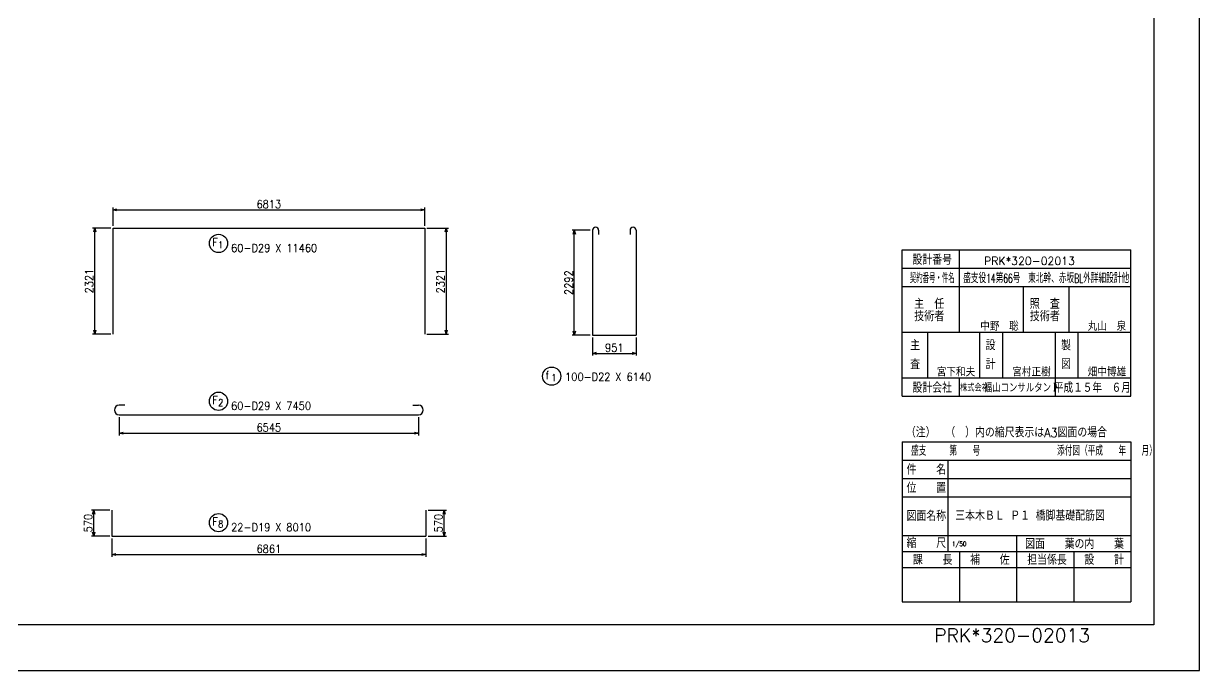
# Model space of a CAD drawing. Extents: x -859 to 41191, y 51716 to 81416.
# Drawn here: x 15479 to 41191, y 51716 to 65870 of the extents above; entities that cross this region are included whole.
import ezdxf
from ezdxf.enums import TextEntityAlignment as Align

# ---------------------------------------------------------------- set-up
doc = ezdxf.new("R2010")
doc.units = 0
doc.header["$LTSCALE"] = 300
doc.header["$MEASUREMENT"] = 0
doc.layers.get('0').update_dxf_attribs({"linetype": 'CONTINUOUS'})
doc.layers.get('DEFPOINTS').update_dxf_attribs({"linetype": 'CONTINUOUS'})
for name, color, linetype in [('タイトル', 3, 'CONTINUOUS'), ('基礎鉄筋縦', 2, 'CONTINUOUS'), ('寸法', 1, 'CONTINUOUS'), ('枠', 7, 'CONTINUOUS'), ('鉄筋材料', 3, 'CONTINUOUS'), ('ﾀｲﾄﾙ', 7, 'CONTINUOUS')]:
    doc.layers.add(name, color=color, linetype=linetype)
doc.styles.add('romans', font='ROMANS.shx', dxfattribs={"width": 0.9, "bigfont": 'EXTFONT.shx'})
doc.styles.get("Standard").update_dxf_attribs({"font": 'romans.shx', "bigfont": 'extfont.shx'})
doc.styles.add('STYLE1', font='romans.shx', dxfattribs={"bigfont": 'bigfont.shx'})
doc.styles.add('ｽﾀｲﾙ1', font='ROMANS.shx', dxfattribs={"bigfont": 'EXTFONT.shx'})
doc.dimstyles.new('ST-50', dxfattribs={"dimscale": 50, "dimtxt": 3.5, "dimasz": 1.7, "dimexe": 1, "dimexo": 1, "dimgap": 1, "dimtad": 0, "dimdec": 0, "dimzin": 0, "dimdsep": 46, "dimtxsty": 'romans', "dimblk": 'OPEN30', "dimcen": 1, "dimdle": 3, "dimclrd": 1, "dimclre": 1, "dimclrt": 3, "dimaunit": 1, "dimadec": 0, "dimazin": 0, "dimtfac": 1, "dimtdec": 0, "dimtmove": 2, "dimatfit": 3, "dimldrblk": 'OPEN30', "dimfxl": 0, "dimtvp": 0.7, "dimtolj": 1, "dimtzin": 0, "dimarcsym": 0})

# ---------------------------------------------------------------- blocks, each defined once
blk = doc.blocks.new('_Open30')
at = {"color": 0, "lineweight": -2}
for p, q in [((-1, 0.27), (0, 0)), ((0, 0), (-1, -0.27)), ((0, 0), (-1, 0))]:
    blk.add_line(p, q, dxfattribs=at)
blk = doc.blocks.new('*D49')
at = {"layer": 'DEFPOINTS', "color": 0, "linetype": 'Continuous'}
for p in [(24250, 61795), (17437, 61395), (24250, 61395)]:
    blk.add_point(p, dxfattribs=at)
at = {"layer": '寸法', "color": 1, "linetype": 'Continuous', "lineweight": -2}
for p, q in [((17437, 61445), (17437, 61845)), ((17522, 61795), (24165, 61795)), ((24250, 61445), (24250, 61845))]:
    blk.add_line(p, q, dxfattribs=at)
at = {"layer": '寸法', "color": 1, "linetype": 'Continuous', "lineweight": -2, "xscale": 85, "yscale": 85, "zscale": 85, "rotation": 180}
blk.add_blockref('_Open30', (17437, 61795), dxfattribs=at)
at = {"layer": '寸法', "color": 1, "linetype": 'Continuous', "lineweight": -2, "xscale": 85, "yscale": 85, "zscale": 85}
blk.add_blockref('_Open30', (24250, 61795), dxfattribs=at)
at = {"layer": '寸法', "color": 3, "linetype": 'Continuous', "insert": (20843, 61918), "char_height": 175, "attachment_point": 5, "style": 'romans'}
blk.add_mtext('\\A1;6813', dxfattribs=at)
blk = doc.blocks.new('*D50')
at = {"layer": 'DEFPOINTS', "color": 0, "linetype": 'Continuous'}
for p in [(17413, 54654), (24274, 54654), (24274, 54254)]:
    blk.add_point(p, dxfattribs=at)
at = {"layer": '寸法', "color": 1, "linetype": 'Continuous', "lineweight": -2}
for p, q in [((17413, 54604), (17413, 54204)), ((24274, 54604), (24274, 54204)), ((17498, 54254), (24189, 54254))]:
    blk.add_line(p, q, dxfattribs=at)
at = {"layer": '寸法', "color": 1, "linetype": 'Continuous', "lineweight": -2, "xscale": 85, "yscale": 85, "zscale": 85, "rotation": 180}
blk.add_blockref('_Open30', (17413, 54254), dxfattribs=at)
at = {"layer": '寸法', "color": 1, "linetype": 'Continuous', "lineweight": -2, "xscale": 85, "yscale": 85, "zscale": 85}
blk.add_blockref('_Open30', (24274, 54254), dxfattribs=at)
at = {"layer": '寸法', "color": 3, "linetype": 'Continuous', "insert": (20843, 54376), "char_height": 175, "attachment_point": 5, "style": 'romans'}
blk.add_mtext('\\A1;6861', dxfattribs=at)
blk = doc.blocks.new('*D51')
at = {"layer": 'DEFPOINTS', "color": 0, "linetype": 'Continuous'}
for p in [(17570, 57309), (24115, 57309), (24115, 56909)]:
    blk.add_point(p, dxfattribs=at)
at = {"layer": '寸法', "color": 1, "linetype": 'Continuous', "lineweight": -2}
for p, q in [((17570, 57259), (17570, 56859)), ((24115, 57259), (24115, 56859)), ((17655, 56909), (24030, 56909))]:
    blk.add_line(p, q, dxfattribs=at)
at = {"layer": '寸法', "color": 1, "linetype": 'Continuous', "lineweight": -2, "xscale": 85, "yscale": 85, "zscale": 85, "rotation": 180}
blk.add_blockref('_Open30', (17570, 56909), dxfattribs=at)
at = {"layer": '寸法', "color": 1, "linetype": 'Continuous', "lineweight": -2, "xscale": 85, "yscale": 85, "zscale": 85}
blk.add_blockref('_Open30', (24115, 56909), dxfattribs=at)
at = {"layer": '寸法', "color": 3, "linetype": 'Continuous', "insert": (20843, 57032), "char_height": 175, "attachment_point": 5, "style": 'romans'}
blk.add_mtext('\\A1;6545', dxfattribs=at)
blk = doc.blocks.new('*D73')
at = {"layer": 'DEFPOINTS', "color": 0, "linetype": 'Continuous'}
for p in [(17037, 61395), (17437, 61395), (17434, 59074)]:
    blk.add_point(p, dxfattribs=at)
at = {"layer": '寸法', "color": 1, "linetype": 'Continuous', "lineweight": -2}
for p, q in [((17387, 61395), (16987, 61395)), ((17037, 59159), (17037, 61310)), ((17384, 59074), (16987, 59074))]:
    blk.add_line(p, q, dxfattribs=at)
at = {"layer": '寸法', "color": 1, "linetype": 'Continuous', "lineweight": -2, "xscale": 85, "yscale": 85, "zscale": 85}
for p, rotation in [((17037, 61395), 90), ((17037, 59074), 270)]:
    blk.add_blockref('_Open30', p, dxfattribs=dict(at, rotation=rotation))
at = {"layer": '寸法', "color": 3, "linetype": 'Continuous', "insert": (16914, 60235), "char_height": 175, "attachment_point": 5, "rotation": 90, "style": 'romans'}
blk.add_mtext('\\A1;2321', dxfattribs=at)
blk = doc.blocks.new('*D74')
at = {"layer": 'DEFPOINTS', "color": 0, "linetype": 'Continuous'}
for p in [(17013, 55224), (17413, 55224), (17413, 54654)]:
    blk.add_point(p, dxfattribs=at)
at = {"layer": '寸法', "color": 1, "linetype": 'Continuous', "lineweight": -2}
for p, q in [((17363, 55224), (16963, 55224)), ((17013, 54739), (17013, 55139)), ((17363, 54654), (16963, 54654))]:
    blk.add_line(p, q, dxfattribs=at)
at = {"layer": '寸法', "color": 1, "linetype": 'Continuous', "lineweight": -2, "xscale": 85, "yscale": 85, "zscale": 85}
for p, rotation in [((17013, 55224), 90), ((17013, 54654), 270)]:
    blk.add_blockref('_Open30', p, dxfattribs=dict(at, rotation=rotation))
at = {"layer": '寸法', "color": 3, "linetype": 'Continuous', "insert": (16890, 54939), "char_height": 175, "attachment_point": 5, "rotation": 90, "style": 'romans'}
blk.add_mtext('\\A1;570', dxfattribs=at)
blk = doc.blocks.new('*D75')
at = {"layer": 'DEFPOINTS', "color": 0, "linetype": 'Continuous'}
for p in [(24274, 55224), (24674, 55224), (24274, 54654)]:
    blk.add_point(p, dxfattribs=at)
at = {"layer": '寸法', "color": 1, "linetype": 'Continuous', "lineweight": -2}
for p, q in [((24324, 55224), (24724, 55224)), ((24674, 54739), (24674, 55139)), ((24324, 54654), (24724, 54654))]:
    blk.add_line(p, q, dxfattribs=at)
at = {"layer": '寸法', "color": 1, "linetype": 'Continuous', "lineweight": -2, "xscale": 85, "yscale": 85, "zscale": 85}
for p, rotation in [((24674, 55224), 90), ((24674, 54654), 270)]:
    blk.add_blockref('_Open30', p, dxfattribs=dict(at, rotation=rotation))
at = {"layer": '寸法', "color": 3, "linetype": 'Continuous', "insert": (24551, 54939), "char_height": 175, "attachment_point": 5, "rotation": 90, "style": 'romans'}
blk.add_mtext('\\A1;570', dxfattribs=at)
blk = doc.blocks.new('*D76')
at = {"layer": 'DEFPOINTS', "color": 0, "linetype": 'Continuous'}
for p in [(27521, 61346), (27921, 61346), (27921, 59054)]:
    blk.add_point(p, dxfattribs=at)
at = {"layer": '寸法', "color": 1, "linetype": 'Continuous', "lineweight": -2}
for p, q in [((27871, 61346), (27471, 61346)), ((27521, 59139), (27521, 61261)), ((27871, 59054), (27471, 59054))]:
    blk.add_line(p, q, dxfattribs=at)
at = {"layer": '寸法', "color": 1, "linetype": 'Continuous', "lineweight": -2, "xscale": 85, "yscale": 85, "zscale": 85}
for p, rotation in [((27521, 61346), 90), ((27521, 59054), 270)]:
    blk.add_blockref('_Open30', p, dxfattribs=dict(at, rotation=rotation))
at = {"layer": '寸法', "color": 3, "linetype": 'Continuous', "insert": (27398, 60200), "char_height": 175, "attachment_point": 5, "rotation": 90, "style": 'romans'}
blk.add_mtext('\\A1;2292', dxfattribs=at)
blk = doc.blocks.new('*D77')
at = {"color": 1, "linetype": 'ByBlock'}
for p, q in [((27921, 58098), (27921, 57698)), ((28872, 58098), (28872, 57698)), ((28006, 57748), (28787, 57748))]:
    blk.add_line(p, q, dxfattribs=at)
at = {"layer": 'DEFPOINTS', "color": 0, "linetype": 'ByBlock'}
for p in [(27921, 58148), (28872, 58148), (28872, 57748)]:
    blk.add_point(p, dxfattribs=at)
at = {"color": 1, "linetype": 'ByBlock', "xscale": 85, "yscale": 85, "zscale": 85, "rotation": 180}
blk.add_blockref('_Open30', (27921, 57748), dxfattribs=at)
at = {"color": 1, "linetype": 'ByBlock', "xscale": 85, "yscale": 85, "zscale": 85}
blk.add_blockref('_Open30', (28872, 57748), dxfattribs=at)
at = {"color": 3, "linetype": 'ByBlock', "insert": (28396, 57870), "char_height": 175, "attachment_point": 5, "style": 'romans'}
blk.add_mtext('\\A1;951', dxfattribs=at)
blk = doc.blocks.new('*D87')
at = {"color": 1, "linetype": 'Continuous', "lineweight": -2}
for p, q in [((24300, 61395), (24769, 61395)), ((24719, 61310), (24719, 59159)), ((24300, 59074), (24769, 59074))]:
    blk.add_line(p, q, dxfattribs=at)
at = {"layer": 'DEFPOINTS', "color": 0, "linetype": 'Continuous'}
for p in [(24250, 61395), (24250, 59074), (24719, 59074)]:
    blk.add_point(p, dxfattribs=at)
at = {"color": 1, "linetype": 'Continuous', "lineweight": -2, "xscale": 85, "yscale": 85, "zscale": 85}
for p, rotation in [((24719, 61395), 90), ((24719, 59074), 270)]:
    blk.add_blockref('_Open30', p, dxfattribs=dict(at, rotation=rotation))
at = {"color": 3, "linetype": 'Continuous', "insert": (24596, 60235), "char_height": 175, "attachment_point": 5, "rotation": 90, "style": 'romans'}
blk.add_mtext('\\A1;2321', dxfattribs=at)

msp = doc.modelspace()

# ---------------------------------------------------------------- linework, layer by layer
at = {"layer": '基礎鉄筋縦'}
for p, q in [((17434.2, 61395.8), (17434.2, 59074.4)), ((17436.8, 61395.3), (24249.8, 61395.3)), ((24249.8, 61395.3), (24249.8, 59073.9)), ((17692.3, 57518.4), (17570.3, 57518.4)), ((23993.3, 57518.4), (24115.3, 57518.4)), ((17570.3, 57309.4), (24115.3, 57309.4)), ((17412.8, 55223.6), (17412.8, 54653.6)), ((24273.8, 55223.6), (24273.8, 54653.6))]:
    msp.add_line(p, q, dxfattribs=at)
at = {"layer": '基礎鉄筋縦', "color": 2, "linetype": 'Continuous'}
for p, q in [((27921, 61345.6), (27921, 59053.6)), ((28053, 61345.6), (28053, 61252.6)), ((28740, 61345.6), (28740, 61252.6)), ((28872, 61345.6), (28872, 59053.6)), ((27921, 59053.6), (28872, 59053.6))]:
    msp.add_line(p, q, dxfattribs=at)
at = {"layer": '基礎鉄筋縦', "linetype": 'Continuous'}
msp.add_line((17412.8, 54653.6), (24273.8, 54653.6), dxfattribs=at)
at = {"layer": '基礎鉄筋縦', "color": 2, "linetype": 'Continuous'}
for centre in [(27987, 61345.6), (28806, 61345.6)]:
    msp.add_arc(centre, 66, 0, 180, dxfattribs=at)
at = {"layer": '基礎鉄筋縦'}
for centre, start, end in [((17570.3, 57413.9), 90, 270), ((24115.3, 57413.9), 270, 90)]:
    msp.add_arc(centre, 104.5, start, end, dxfattribs=at)
at = {"layer": '寸法'}
msp.add_line((17570.3, 56909.4), (24115.3, 56909.4), dxfattribs=at)
at = {"layer": '枠', "color": 1, "linetype": 'Continuous', "flags": 128}
msp.add_lwpolyline([(-859.4, 81415.6), (-859.4, 51715.6), (41190.6, 51715.6), (41190.6, 81415.6), (-859.4, 81415.6)], dxfattribs=at)
at = {"layer": '枠', "color": 2, "linetype": 'Continuous', "flags": 128}
msp.add_lwpolyline([(640.6, 52715.6), (640.6, 80415.6), (40190.6, 80415.6), (40190.6, 52715.6), (640.6, 52715.6)], dxfattribs=at)
at = {"layer": '鉄筋材料', "color": 1, "linetype": 'Continuous'}
for centre in [(19742.1, 61058.5), (27026.2, 58154.4), (19742.1, 57605.3), (19742.1, 54949.5)]:
    msp.add_circle(centre, 200, dxfattribs=at)
at = {"layer": 'ﾀｲﾄﾙ', "color": 3, "linetype": 'Continuous'}
for p, q in [((34690.6, 60915.6), (39690.6, 60915.6)), ((34690.6, 57715.6), (34690.6, 60915.6)), ((35940.6, 59115.6), (35940.6, 60915.6)), ((39690.6, 57715.6), (39690.6, 60915.6)), ((34690.6, 60515.6), (39690.6, 60515.6)), ((34690.6, 60115.6), (39690.6, 60115.6)), ((37340.6, 59115.6), (37340.6, 60115.6)), ((38340.6, 59115.6), (38340.6, 60115.6)), ((34690.6, 59115.6), (39690.6, 59115.6)), ((35240.6, 59115.6), (35240.6, 58115.6)), ((36390.6, 58115.6), (36390.6, 59115.6)), ((36890.6, 58115.6), (36890.6, 59115.6)), ((38040.6, 57715.6), (38040.6, 59115.6)), ((38540.6, 58115.6), (38540.6, 59115.6)), ((34690.6, 58115.6), (39690.6, 58115.6)), ((35940.6, 57715.6), (35940.6, 58115.6)), ((34690.6, 57715.6), (39690.6, 57715.6)), ((34690.6, 56715.6), (39690.6, 56715.6)), ((34690.6, 56715.6), (34690.6, 53215.6)), ((39690.6, 56715.6), (39690.6, 53215.6)), ((34690.6, 56315.6), (39690.6, 56315.6)), ((35690.6, 56315.6), (35690.6, 54315.6)), ((34690.6, 55915.6), (39690.6, 55915.6)), ((34690.6, 55515.6), (39690.6, 55515.6)), ((34690.6, 54665.6), (39690.6, 54665.6)), ((37190.6, 54665.6), (37190.6, 53215.6)), ((34690.6, 54315.6), (39690.6, 54315.6)), ((35940.6, 54315.6), (35940.6, 53215.6)), ((38440.6, 54315.6), (38440.6, 53215.6)), ((34690.6, 53965.6), (39690.6, 53965.6)), ((34690.6, 53215.6), (39690.6, 53215.6))]:
    msp.add_line(p, q, dxfattribs=at)

# ---------------------------------------------------------------- texts
at = {"layer": 'タイトル', "color": 3}
msp.add_text('PRK*320-02013', height=300, dxfattribs=at).set_placement((35390.6, 52334.8))
at = {"layer": '鉄筋材料', "color": 3, "style": 'ｽﾀｲﾙ1', "width": 0.9}
for s, height, p in [('F', 175, (19607.6, 60996)), ('1', 150, (19732.6, 60952.3)), ('f', 175, (26891.8, 58091.9)), ('1', 150, (27016.8, 58048.2)), ('F', 175, (19607.6, 57542.8)), ('2', 150, (19732.6, 57499.1)), ('F', 175, (19607.6, 54887)), ('8', 150, (19732.6, 54843.3))]:
    msp.add_text(s, height=height, dxfattribs=at).set_placement(p)
at = {"layer": '鉄筋材料', "style": 'romans', "width": 0.9}
for s, p in [('60-D29 X 11460', (20017.1, 60871)), ('100-D22 X 6140', (27319.7, 58052.5)), ('60-D29 X 7450', (20017.1, 57417.8)), ('22-D19 X 8010', (20017.1, 54762))]:
    msp.add_text(s, height=175, dxfattribs=at).set_placement(p)
at = {"layer": 'ﾀｲﾄﾙ', "color": 3, "ltscale": 100, "style": 'STYLE1'}
for s, height, width, p in [('設計番号', 200, 0.9, (35347.1, 60715.6)), ('契約番号・件名', 200, 0.5, (35347.1, 60315.6)), ('盛支役14第66号\u3000東北幹、赤坂BL外詳細設計他', 200, 0.6, (37838.8, 60315.6)), ('主', 200, 0.9, (34973.4, 58843.8)), ('設', 200, 0.9, (36623.4, 58843.8)), ('製', 200, 0.9, (38273.4, 58843.8)), ('査', 200, 0.9, (34973.4, 58429)), ('計', 200, 0.9, (36623.4, 58429)), ('図', 200, 0.9, (38273.4, 58429)), ('設計会社', 200, 0.9, (35347.1, 57915.6)), ('株式会社', 150, 0.75, (36271.4, 57915.6)), ('福山コンサルタント', 175, 0.75, (37301, 57915.6)), ('平成１５年\u3000６月', 200, 0.75, (38849, 57915.6))]:
    msp.add_text(s, height=height, dxfattribs=dict(at, width=width)).set_placement(p, align=Align.MIDDLE)
for s, height, p in [('PRK*320-02013', 175, (37473.8, 60675.3)), ('主\u3000任', 200, (35281.6, 59750.6)), ('照\u3000査', 200, (37808.8, 59750.6)), ('技術者', 200, (35281.6, 59480.7)), ('技術者', 200, (37808.8, 59480.7)), ('中野\u3000聡', 175, (36816.7, 59261.5)), ('丸山\u3000泉', 175, (39166.7, 59261.5)), ('宮下和夫', 175, (35866.7, 58261.5)), ('宮村正樹', 175, (37516.7, 58261.5)), ('畑中博雄', 175, (39166.7, 58261.5))]:
    msp.add_text(s, height=height, dxfattribs=at).set_placement(p, align=Align.MIDDLE)
for s, height, width, p in [('（注）\u3000（\u3000）内の縮尺表示はA3図面の場合', 200, 0.9, (34771, 56818.3)), ('盛支\u3000\u3000\u3000第\u3000\u3000号\u3000\u3000\u3000\u3000\u3000\u3000\u3000\u3000\u3000\u3000添付図（平成\u3000\u3000年\u3000\u3000月）', 200, 0.6, (34883.8, 56417)), ('件\u3000\u3000名', 200, 0.9, (34786.6, 56003.9)), ('位\u3000\u3000置', 200, 0.9, (34786.6, 55603.9)), ('図面名称', 200, 0.9, (34786.6, 54990.8)), ('三本木ＢＬ Ｐ１ 橋脚基礎配筋図', 200, 0.9, (35850.6, 54997.4)), ('縮\u3000\u3000尺', 200, 0.9, (34786.6, 54397.3)), ('1/50 ', 100, 0.9, (35779.9, 54436.3)), ('図面\u3000\u3000葉の内\u3000\u3000葉', 200, 0.9, (37378.7, 54377.4)), ('課\u3000\u3000長', 200, 0.9, (34925.2, 54030.5)), ('補\u3000\u3000佐', 200, 0.9, (36175.2, 54030.5)), ('担当係長', 200, 0.9, (37425.2, 54030.5)), ('設\u3000\u3000計', 200, 0.9, (38675.2, 54030.5))]:
    msp.add_text(s, height=height, dxfattribs=dict(at, width=width)).set_placement(p)

# ---------------------------------------------------------------- dimensions: what is measured, and where the dimension line sits
at = {"linetype": 'Continuous'}
dim = msp.add_linear_dim(base=(24718.8, 59073.9), p1=(24249.8, 61395.3), p2=(24249.8, 59073.9), angle=90, dimstyle='ST-50', dxfattribs=at)
dim.commit()
dim.dimension.update_dxf_attribs({"geometry": '*D87', "text_midpoint": (24596.3, 60234.6)})
at = {"layer": '寸法', "linetype": 'Continuous'}
for base, p1, p2, picture, middle in [((24249.8, 61795.3), (17436.8, 61395.3), (24249.8, 61395.3), '*D49', (20843.3, 61917.8)), ((24115.3, 56909.4), (17570.3, 57309.4), (24115.3, 57309.4), '*D51', (20842.8, 57031.9)), ((24273.8, 54253.6), (17412.8, 54653.6), (24273.8, 54653.6), '*D50', (20843.3, 54376.1))]:
    dim = msp.add_linear_dim(base=base, p1=p1, p2=p2, dimstyle='ST-50', dxfattribs=at)
    dim.commit()
    dim.dimension.update_dxf_attribs({"geometry": picture, "text_midpoint": middle})
for base, p1, p2, picture, middle in [((17036.8, 61395.3), (17434.2, 59074.4), (17436.8, 61395.3), '*D73', (16914.3, 60234.9)), ((27521, 61345.6), (27921, 59053.6), (27921, 61345.6), '*D76', (27398.5, 60199.6)), ((17012.8, 55223.6), (17412.8, 54653.6), (17412.8, 55223.6), '*D74', (16890.3, 54938.6)), ((24673.8, 55223.6), (24273.8, 54653.6), (24273.8, 55223.6), '*D75', (24551.3, 54938.6))]:
    dim = msp.add_linear_dim(base=base, p1=p1, p2=p2, angle=90, dimstyle='ST-50', dxfattribs=at)
    dim.commit()
    dim.dimension.update_dxf_attribs({"geometry": picture, "text_midpoint": middle})
dim = msp.add_linear_dim(base=(28872, 58653.6), p1=(27921, 59053.6), p2=(28872, 59053.6), dimstyle='ST-50', dxfattribs=at)
dim.commit()
dim.dimension.update_dxf_attribs({"geometry": '*D77', "text_midpoint": (28396.5, 58776.1), "insert": (0, 905.9)})

doc.saveas('drawing.dxf')
